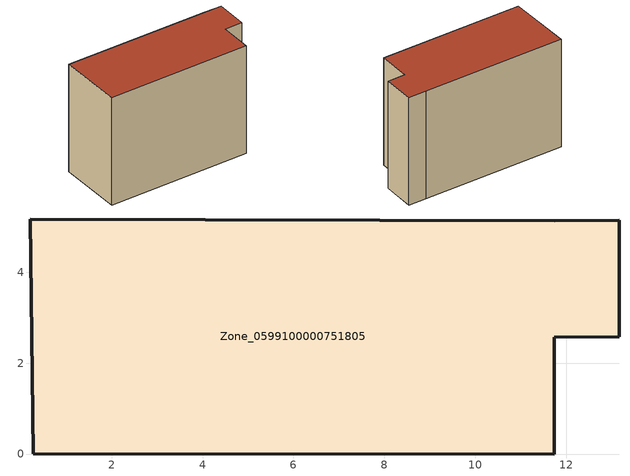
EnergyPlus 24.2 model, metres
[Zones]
Zone_0599100000751805
 floor ground (C_G): 13.17,2.58 11.74,2.57 11.74,0 0.28,0.01 0.21,5.17 11.75,5.13 13.16,5.14 z0
 wall outside (C_F): 11.74,2.57 13.17,2.58 13.16,5.14 11.75,5.13 0.21,5.17 0.28,0.01 11.74,0 11.74,2.57 z0:9.05
 roof outside (C_R): 0.28,0.01 11.74,0 11.74,2.57 13.17,2.58 13.16,5.14 11.75,5.13 0.21,5.17 z9.05
[BUILDING]
Pand.0599100000751805: North Axis=0; Terrain=City; Loads Convergence Tolerance Value=0.04; Temperature Convergence Tolerance Value=0.4; Solar Distribution=FullExterior; Maximum Number of Warmup Days=25; Minimum Number of Warmup Days=1
[Site:Location]
Rotterdam.The.Hague.AP_ZH_NLD Design_Conditions: Latitude=51.96; Longitude=4.45; Time Zone=1; Elevation=-4.5
[SITE:GROUNDTEMPERATURE:BUILDINGSURFACE]
18, 18, 18, 18, 18, 18, 18, 18, 18, 18, 18, 18
[MATERIAL] Thermal Absorptance=0.9; Solar Absorptance=0.7; Visible Absorptance=0.7
Name | Roughness | Thickness | Conductivity | Density | Specific Heat
G.TI.2006-2014 | MediumSmooth | 0.15 | 0.06 | 540 | 1210
F.TI.2006-2014 | Rough | 0.3 | 0.12 | 1920 | 840
R.TI.2006-2014 | MediumRough | 0.2 | 0.08 | 1500 | 1000
[CONSTRUCTION]
C_G: G.TI.2006-2014
C_F: F.TI.2006-2014
C_R: R.TI.2006-2014
[ZONE]
Zone_0599100000751805: Type=1; Multiplier=1; Ceiling Height=Autocalculate; Volume=Autocalculate; Floor Area=autocalculate; Part of Total Floor Area=Yes
[ZONEINFILTRATION:DESIGNFLOWRATE]
Infil_Zone_0599100000751805: Zone or ZoneList or Space or SpaceList=Zone_0599100000751805; Schedule=AlwaysOn; Design Flow Rate Calculation Method=Flow/Area; Flow Rate per Floor Area=0.0015; Constant Term Coefficient=1; Temperature Term Coefficient=0; Velocity Term Coefficient=0; Velocity Squared Term Coefficient=0
[HVACTEMPLATE:ZONE:IDEALLOADSAIRSYSTEM]
Zone_0599100000751805: Maximum Heating Supply Air Temperature=50; Minimum Cooling Supply Air Temperature=13; Maximum Heating Supply Air Humidity Ratio=0.0156; Minimum Cooling Supply Air Humidity Ratio=0.0077; Heating Limit=NoLimit; Cooling Limit=NoLimit; Dehumidification Control Type=ConstantSensibleHeatRatio; Cooling Sensible Heat Ratio=0.7; Dehumidification Setpoint=60; Humidification Control Type=None; Humidification Setpoint=30; Outdoor Air Method=None; Outdoor Air Flow Rate per Person=0.00944; Outdoor Air Flow Rate per Zone Floor Area=0; Outdoor Air Flow Rate per Zone=0; Demand Controlled Ventilation Type=None; Outdoor Air Economizer Type=NoEconomizer; Heat Recovery Type=None; Sensible Heat Recovery Effectiveness=0.7; Latent Heat Recovery Effectiveness=0.65
[ZONECONTROL:THERMOSTAT]
ThermostatControl_Zone_0599100000751805: Zone or ZoneList=Zone_0599100000751805; Control Type Schedule=DualSetpointControlType; Control 1=Thermostat_Zone_0599100000751805; Temperature Difference Between Cutout And Setpoint=0
[THERMOSTATSETPOINT:DUALSETPOINT]
Thermostat_Zone_0599100000751805: Heating Setpoint Temperature Schedule=HeatingSetpoint_Zone_0599100000751805; Cooling Setpoint Temperature Schedule=CoolingSetpoint_Zone_0599100000751805
[SCHEDULE:COMPACT]
HeatingSetpoint_Zone_0599100000751805: Through: 12/31, For: AllDays, Until: 24:00, 21
CoolingSetpoint_Zone_0599100000751805: Through: 12/31, For: AllDays, Until: 24:00, 24
DualSetpointControlType: Through: 12/31, For: AllDays, Until: 24:00, 4
AlwaysOn: Through: 12/31, For: AllDays, Until: 24:00, 1
